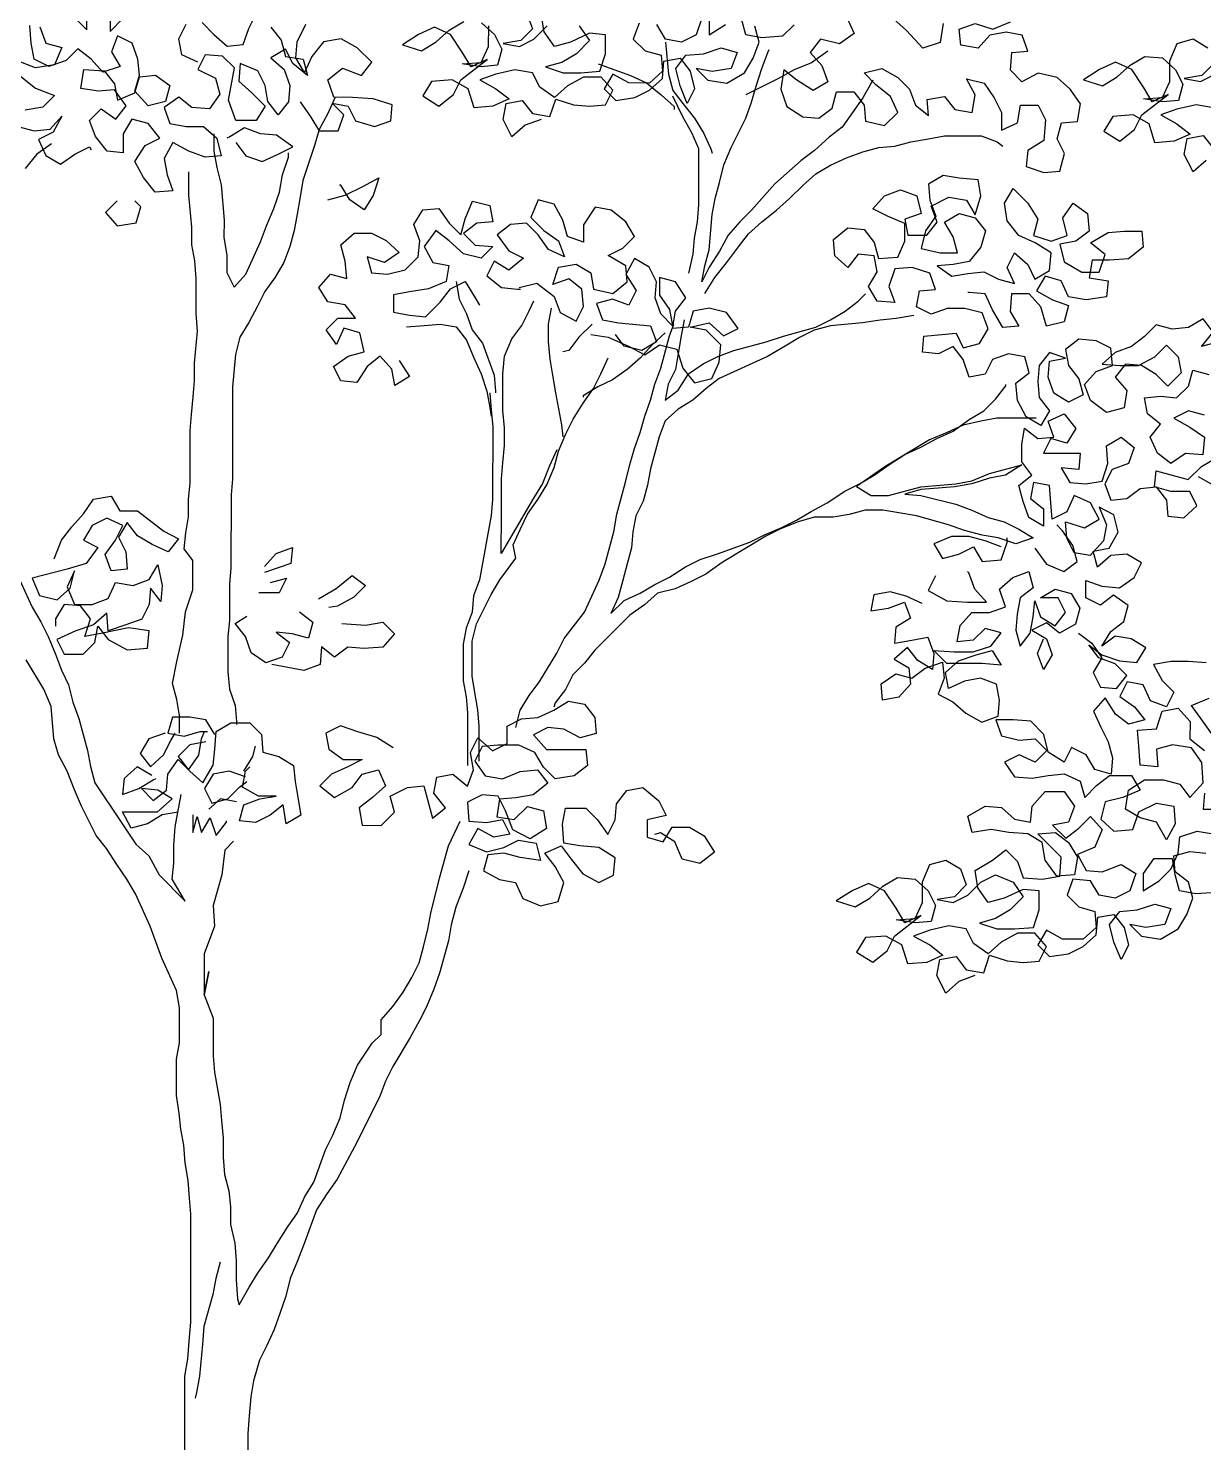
# Model space of a CAD drawing. Header units: millimetres. Extents: x 92.2 to 172.4, y 6.8 to 63.1.
# Drawn here: x 132.941 to 134.856, y 34.714 to 37.018 of the extents above; entities that cross this region are included whole.
import ezdxf

# ---------------------------------------------------------------- set-up
doc = ezdxf.new("R2010")
doc.units = ezdxf.units.MM
doc.layers.add('VEGETAÇÃO', color=64, linetype='Continuous')

# ---------------------------------------------------------------- blocks, each defined once
blk = doc.blocks.new('A$C6B776F95')
for points in [[(2533.4, 3862.9), (2510.7, 3854.7), (2492.2, 3838.2), (2479.8, 3863), (2484, 3885.6), (2506.6, 3889.7), (2521, 3871.2), (2545.7, 3867), (2554, 3891.7), (2578.7, 3883.5), (2601.3, 3881.4), (2624, 3883.4), (2634.3, 3904), (2617.9, 3922.5), (2593.1, 3922.6), (2570.5, 3910.2), (2551.9, 3893.8), (2531.4, 3908.2), (2521.1, 3928.8), (2496.4, 3933), (2469.6, 3926.8), (2446.9, 3918.6), (2469.6, 3906.2), (2488.1, 3891.8), (2465.4, 3881.5), (2438.7, 3879.5), (2430.4, 3906.2), (2407.8, 3918.6), (2379, 3916.6), (2366.6, 3896), (2389.2, 3881.6), (2409.8, 3898), (2420.2, 3918.6), (2457.2, 3947.4), (2434.6, 3937.1), (2422.2, 3957.7), (2405.8, 3982.5), (2383.2, 3992.8), (2360.5, 3982.5), (2337.8, 3968.1), (2364.6, 3959.8), (2385.2, 3972.2), (2403.7, 3988.6), (2424.3, 4001)], [(2449.1, 3998.9), (2467.6, 3982.4), (2477.9, 3961.8), (2471.7, 3939.2), (2449, 3937.1), (2422.2, 3941.3), (2449, 3943.3), (2459.3, 3965.9), (2459.4, 3994.8)], [(2512.9, 4013.3), (2521.1, 3990.6), (2504.6, 3974.1), (2479.9, 3970), (2502.6, 3965.9), (2523.2, 3976.2), (2541.7, 3994.7)], [(2587, 3994.7), (2601.4, 3974), (2582.9, 3955.5), (2562.3, 3943.2), (2539.6, 3937), (2564.3, 3928.8), (2589, 3928.8), (2615.8, 3930.8), (2624.1, 3955.5), (2624.1, 3982.3), (2601.4, 3984.3), (2574.7, 3972), (2552, 3965.9), (2537.6, 3986.5), (2533.5, 4011.2)], [(2760, 4006.9), (2751.8, 3982.1), (2731.2, 3971.9), (2708.5, 3976), (2696.2, 3996.6)], [(2671.5, 3998.7), (2663.2, 3976), (2679.7, 3959.6), (2702.3, 3953.4), (2704.4, 3930.7), (2685.8, 3914.2), (2657, 3914.3), (2634.3, 3926.7), (2622, 3906.1), (2638.4, 3889.6), (2665.2, 3893.7), (2685.8, 3904), (2704.3, 3920.4), (2706.4, 3945.1), (2729.1, 3949.2), (2743.5, 3930.7), (2749.6, 3906), (2739.3, 3885.4), (2729.1, 3910.1), (2722.9, 3934.8), (2737.3, 3953.3), (2762, 3955.4), (2786.8, 3963.6), (2809.4, 3957.4), (2801.2, 3934.7), (2774.4, 3930.6), (2751.7, 3934.8), (2768.2, 3918.3), (2795, 3914.1), (2819.7, 3928.5), (2832.1, 3949.1), (2840.3, 3971.8), (2834.2, 3994.4)], [(2889.8, 3996.4), (2873.3, 3980), (2844.4, 3977.9), (2821.8, 3982.1), (2815.6, 4004.7)], [(2770.3, 4006.8), (2770.3, 3982.1), (2793, 3996.5)], [(2963.9, 4006.7), (2974.2, 3984), (2953.6, 3969.6), (2926.8, 3975.8), (2912.4, 3957.3), (2928.8, 3938.7), (2937.1, 3916.1), (2916.4, 3903.7), (2893.8, 3918.2), (2875.3, 3932.6), (2871.1, 3905.8), (2879.4, 3881.1), (2902, 3866.7), (2924.6, 3864.6), (2943.2, 3879), (2949.4, 3901.7), (2974.1, 3901.6), (2988.5, 3883.1), (2990.5, 3860.4), (3017.3, 3854.2), (3035.9, 3872.7), (3025.6, 3895.4), (3005, 3911.9), (2988.5, 3928.4), (3013.3, 3934.5), (3035.9, 3922.2), (3052.4, 3905.7), (3060.6, 3883), (3079.1, 3868.6), (3077.1, 3891.2), (3101.8, 3895.3), (3116.2, 3876.8), (3140.9, 3872.6), (3145, 3897.4), (3132.7, 3920), (3157.4, 3913.8), (3171.8, 3893.2), (3182.1, 3872.6), (3182.1, 3847.9), (3204.7, 3858.2), (3208.9, 3882.9), (3233.6, 3882.9), (3243.8, 3862.3), (3241.8, 3833.4), (3219.1, 3819), (3217, 3796.4), (3241.7, 3788.1), (3264.4, 3790.2), (3270.6, 3814.9), (3260.3, 3835.5), (3266.5, 3858.1), (3289.2, 3860.2), (3293.3, 3884.9), (3278.9, 3905.5), (3260.4, 3922), (3233.6, 3928.2), (3210.9, 3915.8), (3194.5, 3932.3), (3196.6, 3957), (3219.2, 3959.1), (3211, 3981.7), (3188.4, 3985.9), (3165.7, 3981.8), (3149.2, 3963.2), (3124.5, 3967.4), (3122.5, 3990), (3145.1, 3998.3), (3169.8, 3990), (3194.5, 4000.3)], [(3099.8, 3998.3), (3095.7, 3971.5), (3071, 3963.3), (3048.3, 3988.1), (3029.8, 4004.5)], [(3470.4, 3805.3), (3451.9, 3788.9), (3439.5, 3813.6), (3443.7, 3836.2), (3466.3, 3840.3), (3480.7, 3821.8)], [(3480.8, 3879.4), (3456.1, 3883.6), (3429.3, 3877.4), (3406.6, 3869.2), (3429.3, 3856.8), (3447.8, 3842.4), (3425.1, 3832.1), (3398.3, 3830.1), (3390.1, 3856.9), (3367.5, 3869.3), (3338.7, 3867.2), (3326.3, 3846.6), (3348.9, 3832.2), (3369.5, 3848.7), (3379.8, 3869.2), (3416.9, 3898), (3394.3, 3887.8), (3381.9, 3908.4), (3365.5, 3933.1), (3342.8, 3943.4), (3320.2, 3933.1), (3297.5, 3918.7), (3324.3, 3910.5), (3344.9, 3922.8), (3363.4, 3939.3), (3384, 3951.6), (3408.8, 3949.5), (3427.3, 3933), (3437.6, 3912.4), (3431.4, 3889.8), (3408.7, 3887.7), (3381.9, 3891.9), (3408.7, 3893.9), (3419, 3916.6), (3419, 3945.4), (3429.4, 3970.1), (3452, 3976.3), (3472.6, 3963.9)], [(3480.8, 3941.2), (3464.3, 3924.8), (3439.6, 3920.7), (3462.3, 3916.5), (3482.9, 3926.8)], [(2049.5, 3943.7), (2026.8, 3954), (2022.8, 3976.6), (2033.1, 3997.2)], [(2055.7, 3999.3), (2072.2, 3982.8), (2090.7, 3966.3), (2113.4, 3968.3), (2121.6, 3991), (2131.9, 4011.5)], [(2152.5, 3993), (2166.9, 3974.4), (2173.1, 3951.8), (2197.8, 3947.6), (2203.9, 3925), (2183.3, 3941.5), (2173.1, 3962.1), (2152.5, 3949.7), (2171, 3933.3), (2179.2, 3910.6), (2177.1, 3887.9), (2162.7, 3869.4), (2148.3, 3888), (2144.2, 3910.6), (2133.9, 3931.2), (2109.2, 3941.5), (2107.1, 3916.8), (2125.6, 3900.3), (2144.2, 3881.8), (2131.8, 3861.2), (2103, 3861.2), (2092.7, 3890.1), (2101, 3935.4), (2084.5, 3951.9), (2059.8, 3953.9), (2049.5, 3933.4), (2074.2, 3921), (2080.3, 3898.3), (2065.9, 3877.7), (2041.2, 3879.8), (2022.7, 3894.3), (2002.1, 3879.9), (2010.3, 3857.2), (2032.9, 3853.1), (2057.6, 3853), (2076.2, 3836.6), (2082.3, 3811.8), (2059.7, 3809.8), (2037, 3818.1), (2014.4, 3830.4), (2002, 3807.8), (2006.1, 3785.1), (2014.3, 3762.5), (1989.6, 3760.4), (1973.1, 3781), (1960.8, 3803.7), (1975.2, 3826.3), (1995.9, 3836.6), (1979.4, 3857.2), (1956.7, 3863.4), (1944.4, 3842.8), (1944.3, 3816.1), (1921.7, 3818.2), (1905.2, 3838.8), (1897, 3861.4), (1913.5, 3877.9), (1934.1, 3863.5), (1948.5, 3882), (1932.1, 3904.6), (1909.4, 3902.6), (1884.7, 3906.7), (1888.9, 3933.5), (1917.7, 3931.4), (1932.1, 3912.9), (1936.2, 3890.2), (1960.9, 3900.5), (1967.1, 3923.1), (1989.8, 3925.2), (2010.3, 3910.7), (2004.1, 3888.1), (1979.4, 3881.9), (1960.9, 3902.6), (1967.1, 3925.2), (1965.1, 3947.9), (1956.8, 3970.5), (1936.3, 3980.8), (1928, 3958.2), (1940.3, 3937.6), (1915.6, 3929.4), (1899.2, 3947.9), (1880.6, 3962.4), (1864.2, 3945.9), (1839.4, 3937.7), (1818.8, 3948), (1814.8, 3970.6), (1812.7, 3995.4)], [(1876.6, 4005.6), (1893, 3989.1), (1893, 4015.9)], [(1926, 4011.7), (1926, 3987), (1944.5, 4005.5)], [(1827.1, 3993.3), (1835.3, 3970.6), (1858, 3964.4), (1847.7, 3939.7), (1820.9, 3935.6), (1794.1, 3946)], [(1800.3, 3923.3), (1820.9, 3906.8), (1847.6, 3896.5), (1831.1, 3880), (1806.4, 3875.9)], [(1794, 3853.3), (1818.8, 3847.1), (1841.4, 3849.1), (1857.9, 3867.6), (1845.5, 3845), (1824.9, 3834.7), (1835.2, 3812.1), (1855.8, 3799.7), (1876.4, 3814.1), (1897, 3824.4), (1899, 3820.2)], [(2193.6, 3887.9), (2208, 3867.3), (2220.3, 3846.7), (2247.1, 3846.7), (2255.4, 3869.3), (2238.9, 3885.8), (2261.5, 3881.7), (2271.8, 3861.1), (2298.6, 3852.8), (2321.3, 3861), (2323.3, 3883.7), (2296.6, 3892), (2267.7, 3894), (2241, 3894.1), (2232.8, 3918.8), (2253.4, 3935.2), (2280.1, 3924.9), (2294.6, 3943.4), (2274, 3964), (2251.3, 3976.4), (2226.6, 3972.3), (2210.1, 3951.8), (2199.8, 3929.1), (2187.5, 3949.7), (2189.6, 3972.4), (2201.9, 3997.1)], [(2708.5, 3971.9), (2712.6, 3926.6), (2718.7, 3903.9), (2733.1, 3885.4), (2749.6, 3864.8), (2761.9, 3844.2), (2772.2, 3821.5), (2774.3, 3815.3)], [(3000.9, 3918.1), (2986.5, 3893.4), (2957.6, 3852.2), (2939, 3837.8), (2918.4, 3819.3), (2899.9, 3804.9), (2862.8, 3772), (2829.8, 3735), (2813.3, 3718.5), (2796.8, 3700), (2784.4, 3677.3), (2770, 3654.7), (2759.7, 3634.1), (2763.8, 3656.8), (2770, 3679.4), (2774.2, 3728.8), (2778.3, 3751.5), (2784.5, 3774.1), (2790.7, 3798.8), (2801, 3823.5), (2821.7, 3864.7), (2829.9, 3887.3), (2836.1, 3910), (2844.4, 3934.7), (2852.7, 3957.3), (2854.7, 3961.5)], [(2937.1, 3959.3), (2914.4, 3942.9), (2889.7, 3932.6), (2867, 3920.3), (2821.7, 3897.6)], [(2613.8, 3941.1), (2659, 3924.6), (2681.7, 3914.3), (2702.3, 3897.8), (2720.8, 3881.3), (2720.8, 3877.1)], [(2243, 3894.1), (2232.7, 3871.4), (2220.3, 3848.8), (2214.1, 3826.1), (2197.6, 3776.7), (2193.5, 3754.1), (2189.3, 3729.4), (2185.2, 3706.7), (2179, 3684.1), (2170.7, 3661.4), (2158.4, 3640.8), (2143.9, 3620.3), (2133.6, 3599.7), (2121.2, 3577), (2108.9, 3556.4), (2102.7, 3531.7), (2098.5, 3486.4), (2098.4, 3356.7), (2096.3, 3334), (2096.2, 3231.1), (2094.1, 3208.4), (2094.1, 3156.9), (2092, 3134.3), (2092, 3084.9), (2094, 3060.2), (2102.2, 3037.5), (2104.2, 3014.8), (2104.2, 3010.7)], [(2741.2, 3646.5), (2747.4, 3673.2), (2749.4, 3695.9), (2753.6, 3718.5), (2755.7, 3743.3), (2755.7, 3821.5), (2745.5, 3844.2), (2733.1, 3866.8), (2718.7, 3895.7)], [(2102.9, 3830.3), (2117.3, 3811.8), (2140, 3803.5), (2162.6, 3813.8), (2183.2, 3824.1), (2160.6, 3840.6), (2138, 3842.7), (2115.3, 3850.9), (2094.7, 3838.6), (2090.6, 3836.5)], [(1843.5, 3828.5), (1822.8, 3814.1), (1806.4, 3793.6)], [(1795.5, 3221.1), (1816.1, 3175.7), (1828.4, 3155.1), (1838.7, 3134.5), (1849, 3109.8), (1857.2, 3087.1), (1867.5, 3066.5), (1873.6, 3041.8), (1881.8, 3019.2), (1894.2, 2973.8), (1898.3, 2951.2), (1904.4, 2928.5), (1941.4, 2872.9), (1941.4, 2872.9), (1962, 2842), (1980.5, 2825.5), (1994.9, 2798.7), (2031.9, 2761.6), (2013.4, 2792.5), (2015.5, 2815.2), (2015.5, 2839.9), (2017.6, 2866.6), (2025.9, 2911.9)], [(2072.1, 3842.7), (2072, 3818), (2076.1, 3795.4), (2082.3, 3770.6), (2086.4, 3721.2), (2086.3, 3696.5), (2090.4, 3671.8), (2090.4, 3647.1), (2100.7, 3626.5), (2117.2, 3645), (2137.8, 3690.3), (2146.1, 3712.9), (2156.4, 3737.6), (2164.6, 3760.3), (2168.8, 3785), (2177.1, 3809.7), (2177.1, 3815.9)], [(2763.8, 3617.6), (2778.2, 3640.3), (2794.7, 3660.8), (2811.2, 3683.5), (2825.7, 3702), (2844.2, 3718.5), (2864.8, 3734.9), (2883.4, 3751.4), (2901.9, 3769.9), (2920.5, 3786.4), (2941.1, 3798.7), (2963.7, 3809), (2986.4, 3817.2), (3009, 3823.3), (3031.7, 3825.4), (3054.4, 3831.5), (3079.1, 3835.6), (3101.7, 3839.7), (3153.2, 3839.7), (3175.9, 3831.4), (3184.1, 3825.2)], [(2023.9, 2998.4), (2023.9, 3023.2), (2019.8, 3045.8), (2013.7, 3068.5), (2019.9, 3099.4), (2028.2, 3136.4), (2032.3, 3169.4), (2042.6, 3200.2), (2042.7, 3241.4), (2030.3, 3257.9), (2032.4, 3280.6), (2036.6, 3303.2), (2036.6, 3327.9), (2038.7, 3350.6), (2038.7, 3424.7), (2040.8, 3447.4), (2042.9, 3472.1), (2045, 3494.7), (2045, 3519.4), (2049.1, 3564.7), (2047.1, 3589.5), (2047.2, 3638.9), (2045.1, 3663.6), (2041, 3686.2), (2041, 3711), (2037, 3756.3), (2037, 3789.2)], [(2232.6, 3749.9), (2257.3, 3756.1), (2282, 3768.4), (2304.7, 3780.7), (2296.4, 3756), (2284.1, 3735.5), (2263.5, 3749.9), (2251.2, 3770.5), (2249.1, 3770.5)], [(3467.9, 3446.1), (3445.3, 3452.3), (3424.7, 3442), (3447.3, 3429.6), (3467.9, 3415.2), (3465.8, 3390.5), (3441.1, 3392.5), (3420.5, 3378.1), (3402, 3392.6), (3391.7, 3415.2), (3406.1, 3433.8), (3387.6, 3448.2), (3383.5, 3470.8), (3406.2, 3472.9), (3428.8, 3470.8), (3445.3, 3487.3), (3451.5, 3509.9), (3474.2, 3503.7)], [(3486.6, 3549), (3463.9, 3542.9), (3480.4, 3563.4), (3466, 3582), (3445.4, 3569.6), (3422.7, 3567.6), (3400.1, 3573.8), (3383.6, 3557.3), (3365.1, 3542.9), (3342.4, 3534.7), (3323.8, 3518.3), (3348.6, 3516.2), (3375.3, 3516.2), (3398, 3528.5), (3414.5, 3545), (3430.9, 3528.5), (3435, 3505.8), (3416.5, 3487.3), (3400, 3503.8), (3379.4, 3516.2), (3356.8, 3518.2), (3342.4, 3499.7), (3358.8, 3481.2), (3354.7, 3456.5), (3330, 3450.3), (3307.3, 3466.8), (3299.1, 3489.5), (3315.6, 3508), (3338.3, 3516.2), (3336.2, 3540.9), (3315.6, 3551.2), (3290.9, 3553.3), (3272.4, 3538.9), (3276.5, 3516.3), (3290.9, 3497.7), (3297, 3475), (3276.4, 3464.8), (3255.9, 3477.1), (3247.6, 3499.8), (3249.7, 3522.5), (3272.4, 3526.6), (3249.7, 3534.8), (3235.3, 3516.3), (3233.2, 3493.6), (3235.3, 3471), (3249.6, 3452.4), (3237.3, 3431.9), (3216.7, 3444.2), (3204.4, 3466.9), (3202.3, 3491.6), (3220.9, 3506), (3214.7, 3528.7), (3192.1, 3532.8), (3169.4, 3524.6), (3159.1, 3504), (3136.4, 3499.9), (3128.2, 3524.6), (3113.8, 3543.2), (3093.2, 3532.9), (3070.6, 3535), (3072.6, 3557.6), (3118, 3561.7), (3128.2, 3541.1), (3150.9, 3547.3), (3163.3, 3567.8), (3155, 3590.5), (3130.3, 3596.7), (3105.6, 3596.7), (3083, 3588.5), (3062.4, 3598.8), (3066.5, 3621.5), (3089.2, 3623.5), (3081, 3646.2), (3056.3, 3654.4), (3031.5, 3652.4), (3023.3, 3627.7), (3031.5, 3605), (3006.8, 3607.1), (2994.4, 3627.7), (3006.8, 3648.3), (3002.7, 3671), (2980.1, 3673), (2965.6, 3654.5), (2947.1, 3671), (2945.1, 3693.7), (2965.7, 3710.1), (2988.3, 3708), (3002.7, 3689.5), (3008.9, 3666.8), (3035.7, 3668.9), (3046, 3691.5), (3046, 3716.2), (3021.3, 3726.5), (3000.7, 3736.9), (3017.2, 3755.4), (3039.9, 3763.6), (3062.5, 3755.3), (3068.7, 3730.6), (3046, 3722.4), (3050.1, 3699.7), (3076.9, 3699.7), (3091.3, 3718.2), (3083.1, 3740.9), (3107.8, 3753.2), (3132.5, 3749.1), (3144.9, 3728.5), (3153.1, 3755.2), (3149, 3777.9), (3122.3, 3780), (3099.6, 3784.1), (3079, 3771.8), (3081.1, 3749.1), (3089.3, 3726.5), (3074.8, 3705.9), (3068.6, 3681.2), (3095.4, 3675), (3120.1, 3675), (3114, 3697.6), (3101.6, 3718.2), (3122.2, 3730.6), (3144.9, 3724.4), (3159.3, 3705.8), (3153.1, 3683.2), (3136.6, 3662.6), (3113.9, 3658.5), (3091.3, 3656.5), (3111.8, 3642), (3134.5, 3646.1), (3157.2, 3648.2), (3177.7, 3637.8), (3200.4, 3631.6), (3190.1, 3654.3), (3200.4, 3674.9), (3218.9, 3658.4), (3229.2, 3637.8), (3249.8, 3650.1), (3251.9, 3674.8), (3229.3, 3689.3), (3206.6, 3699.6), (3190.2, 3720.2), (3186.1, 3744.9), (3198.5, 3765.5), (3219, 3744.9), (3233.4, 3722.2), (3227.2, 3699.6), (3251.9, 3691.3), (3274.6, 3699.5), (3268.4, 3724.3), (3282.9, 3744.8), (3303.4, 3730.4), (3305.5, 3705.7), (3286.9, 3691.3), (3264.3, 3687.2), (3270.4, 3662.5), (3295.1, 3648), (3319.8, 3648), (3328.1, 3672.7), (3307.5, 3689.2), (3332.3, 3703.6), (3354.9, 3705.6), (3379.6, 3705.6), (3381.7, 3683), (3361.1, 3666.5), (3334.3, 3664.5), (3309.6, 3664.5), (3305.4, 3639.8), (3332.2, 3635.6), (3330.1, 3613), (3301.3, 3608.9), (3276.6, 3613), (3266.3, 3635.7), (3243.6, 3641.9), (3231.3, 3621.3), (3253.9, 3608.9), (3276.6, 3600.7), (3270.4, 3578), (3245.6, 3571.9), (3237.4, 3598.7), (3221, 3617.2), (3196.3, 3617.2), (3194.2, 3592.5), (3206.5, 3571.9), (3183.9, 3569.9), (3169.5, 3594.6), (3159.2, 3617.3), (3136.5, 3619.3), (3134.5, 3619.3)], [(1936, 3748.1), (1919.6, 3731.7), (1936, 3713.1), (1962.8, 3717.2), (1969, 3739.9), (1960.8, 3748.1)], [(2333.3, 3523.3), (2347.7, 3500.6), (2327.1, 3488.3), (2323, 3510.9), (2306.5, 3529.5), (2288, 3515.1), (2273.5, 3492.5), (2250.9, 3494.5), (2240.6, 3515.1), (2261.2, 3529.5), (2283.9, 3535.7), (2277.7, 3562.5), (2255.1, 3568.7), (2244.8, 3546), (2230.4, 3566.6), (2246.9, 3583.1), (2271.6, 3583.1), (2257.2, 3601.6), (2232.5, 3605.8), (2220.1, 3626.4), (2236.6, 3644.9), (2259.3, 3638.7), (2257.2, 3663.4), (2251.1, 3686.1), (2269.6, 3702.5), (2294.3, 3702.5), (2314.9, 3692.2), (2333.4, 3675.7), (2312.8, 3661.3), (2288.1, 3669.5), (2294.3, 3646.9), (2316.9, 3644.8), (2341.7, 3651), (2360.2, 3669.5), (2362.3, 3692.1), (2354.1, 3714.8), (2366.4, 3735.4), (2389.1, 3737.4), (2403.5, 3716.8), (2420, 3700.3), (2426.2, 3723), (2436.5, 3747.7), (2461.2, 3741.5), (2465.3, 3718.8), (2442.6, 3716.8), (2424.1, 3702.4), (2440.5, 3685.9), (2465.2, 3683.8), (2448.8, 3667.3), (2424, 3673.5), (2403.5, 3692.1), (2385, 3706.5), (2368.5, 3683.9), (2380.8, 3661.2), (2403.4, 3657.1), (2399.3, 3634.4), (2374.6, 3624.2), (2347.8, 3620.1), (2325.1, 3616), (2325.1, 3591.3), (2347.8, 3587.1), (2370.4, 3585), (2391, 3605.6), (2405.5, 3624.1), (2426.1, 3634.4), (2440.5, 3611.7), (2446.6, 3601.4)], [(2502.3, 3626.1), (2527, 3632.3), (2551.7, 3613.7), (2559.9, 3591), (2582.5, 3578.7), (2592.8, 3599.3), (2590.8, 3624), (2572.3, 3638.4), (2549.6, 3630.2), (2557.9, 3654.9), (2582.6, 3659), (2603.2, 3646.6), (2607.3, 3624), (2634.1, 3617.7), (2654.7, 3634.2), (2652.6, 3656.9), (2627.9, 3671.3), (2648.5, 3681.6), (2665, 3698), (2652.7, 3718.6), (2632.1, 3735.1), (2609.5, 3739.3), (2593, 3714.6), (2592.9, 3689.9), (2570.3, 3698.1), (2564.1, 3720.8), (2551.8, 3743.4), (2529.1, 3749.6), (2518.8, 3724.9), (2537.3, 3706.4), (2557.9, 3692), (2566.1, 3669.3), (2543.5, 3679.6), (2529.1, 3700.2), (2512.6, 3716.7), (2490, 3714.7), (2471.4, 3700.3), (2487.9, 3677.6), (2508.5, 3667.3), (2487.9, 3650.8), (2467.3, 3663.2), (2457, 3642.6), (2477.5, 3626.1), (2500.2, 3624), (2504.3, 3624)], [(2603.1, 3560.1), (2627.8, 3556), (2656.6, 3543.6), (2679.3, 3531.2), (2699.9, 3545.6), (2724.6, 3539.4), (2732.8, 3512.6), (2749.3, 3492), (2774, 3498.2), (2784.3, 3520.8), (2786.4, 3545.5), (2765.8, 3566.1), (2743.2, 3570.3), (2769.9, 3576.4), (2790.5, 3557.9), (2811.1, 3568.2), (2794.7, 3590.8), (2770, 3597), (2747.3, 3592.9), (2741.1, 3570.3), (2718.4, 3568.2), (2722.6, 3593), (2737, 3611.5), (2722.6, 3634.1), (2700, 3640.3), (2700, 3615.6), (2714.3, 3595), (2718.4, 3572.4), (2702, 3588.9), (2693.8, 3611.5), (2695.8, 3634.2), (2685.6, 3654.8), (2665, 3667.1), (2652.6, 3644.5), (2667, 3621.8), (2656.7, 3601.3), (2634, 3609.5), (2611.4, 3603.4), (2619.6, 3580.7), (2642.3, 3576.6), (2687.6, 3572.4), (2695.8, 3549.7), (2675.2, 3537.4), (2650.5, 3543.6), (2638.1, 3560.1)], [(2413.7, 3634.4), (2417.8, 3609.7), (2428.1, 3589.1), (2436.3, 3566.4), (2450.7, 3547.9), (2467.1, 3502.6), (2469.2, 3479.9), (2469.2, 3477.9)], [(2555.6, 3397.5), (2545.3, 3374.8), (2535, 3350.1), (2522.6, 3329.5), (2477.2, 3251.3), (2477.3, 3306.9), (2477.3, 3356.4), (2479.4, 3379), (2481.5, 3403.7), (2481.5, 3428.4), (2479.4, 3453.1), (2479.5, 3504.6), (2481.6, 3529.3), (2491.9, 3554), (2506.3, 3572.6), (2516.6, 3593.1), (2522.8, 3607.6)], [(2734.9, 3580.6), (2730.8, 3557.9), (2726.6, 3533.2), (2722.5, 3510.6), (2712.2, 3490), (2708.1, 3467.3), (2726.6, 3481.7), (2741, 3504.4), (2761.6, 3518.8), (2782.2, 3529.1), (2804.9, 3537.3), (2850.2, 3549.6), (2874.9, 3557.8), (2920.3, 3570.1), (2940.9, 3580.4), (2961.5, 3592.7), (2980, 3607.1), (2990.3, 3617.4)], [(2547.5, 3597.2), (2543.4, 3574.6), (2543.4, 3549.9), (2545.4, 3525.2), (2549.5, 3502.5), (2553.6, 3477.8), (2561.8, 3432.5), (2563.8, 3416)], [(2343.6, 3570.6), (2368.4, 3572.7), (2391, 3574.7), (2413.7, 3570.6), (2428.1, 3552), (2438.3, 3527.3), (2448.6, 3504.7), (2456.8, 3479.9), (2460.9, 3457.3), (2463, 3444.9)], [(2497.6, 3006.2), (2503.8, 3030.9), (2516.2, 3051.5), (2530.6, 3070.1), (2555.3, 3111.2), (2565.6, 3131.8), (2594.5, 3168.8), (2615.1, 3214.1), (2623.4, 3236.8), (2635.8, 3282.1), (2639.9, 3306.8), (2652.3, 3352.1), (2658.5, 3376.8), (2664.7, 3399.4), (2673, 3422.1), (2679.2, 3444.7), (2687.5, 3467.4), (2693.7, 3490), (2701.9, 3512.7), (2714.3, 3558), (2720.5, 3574.4)], [(2605.2, 3574.5), (2586.6, 3556), (2572.2, 3537.5), (2564, 3535.4)], [(3058.3, 3586.5), (3033.5, 3582.4), (3010.9, 3580.3), (2986.2, 3576.2), (2940.9, 3572.2), (2918.2, 3566), (2897.6, 3555.7), (2877, 3543.4), (2852.3, 3529), (2784.3, 3498.2), (2765.7, 3483.8), (2747.2, 3467.3), (2726.6, 3455), (2708, 3438.5), (2699.8, 3415.9), (2687.4, 3370.6), (2683.2, 3347.9), (2677, 3325.3), (2666.7, 3304.7), (2662.6, 3282), (2660.5, 3259.4), (2654.3, 3236.7), (2648.1, 3212), (2641.9, 3189.4), (2631.6, 3166.8), (2650.1, 3185.3), (2672.8, 3195.5), (2693.4, 3207.9), (2714, 3218.2), (2736.7, 3232.6), (2757.3, 3242.8), (2782, 3251), (2827.3, 3267.5), (2847.9, 3277.8), (2872.6, 3288), (2893.2, 3298.3), (2913.8, 3310.6), (2936.5, 3323), (2961.2, 3339.4), (2981.8, 3349.7), (3002.4, 3362), (3023.1, 3376.4), (3045.7, 3390.8), (3068.4, 3401.1), (3091, 3413.5), (3113.7, 3423.7), (3136.4, 3440.2), (3157, 3452.5), (3173.5, 3469), (3187.9, 3487.5), (3187.9, 3489.6)], [(2708.1, 3562.1), (2689.6, 3545.6), (2673.1, 3527.1), (2654.5, 3510.6), (2633.9, 3496.2), (2613.3, 3486), (2592.7, 3473.6), (2592.7, 3471.6)], [(2446, 2958.9), (2446.1, 3008.3), (2444.1, 3031), (2440, 3055.7), (2435.9, 3078.4), (2435.9, 3127.8), (2442.1, 3152.5), (2462.7, 3193.7), (2475.1, 3214.3), (2497.8, 3245.1), (2493.7, 3263.7), (2504, 3286.3), (2514.3, 3306.9), (2528.8, 3327.5), (2541.1, 3348.1), (2551.5, 3372.8), (2557.7, 3395.4), (2568, 3420.1), (2578.3, 3440.7), (2592.7, 3463.3), (2607.2, 3483.9), (2617.5, 3504.5), (2627.8, 3527.1)], [(2031.2, 1911.1), (2031.3, 2092.3), (2035.5, 2117), (2037.5, 2141.7), (2039.6, 2168.5), (2039.8, 2320.9), (2037.7, 2343.5), (2035.7, 2368.3), (2031.6, 2393), (2029.6, 2417.7), (2025.5, 2440.4), (2023.4, 2463), (2019.3, 2487.7), (2019.4, 2539.2), (2023.5, 2561.9), (2023.6, 2611.3), (2019.5, 2636), (1998.9, 2681.3), (1982.5, 2726.6), (1961.9, 2772), (1949.6, 2792.6), (1935.2, 2813.2), (1920.8, 2835.8), (1906.4, 2854.4), (1885.8, 2895.6), (1875.6, 2918.3), (1865.3, 2945), (1853, 2967.7), (1846.8, 2990.4), (1842.7, 3035.7), (1832.5, 3060.4), (1807.8, 3101.6)], [(2460.9, 3477.9), (2463, 3453.2), (2465, 3430.5), (2464.9, 3327.5), (2462.8, 3304.9), (2446.3, 3214.3), (2438, 3191.6), (2435.9, 3169), (2427.7, 3146.3), (2423.5, 3123.7), (2423.5, 3072.2), (2427.6, 3049.6), (2429.6, 3026.9), (2429.6, 2952.8)], [(3290.6, 3139.4), (3309.1, 3124.9), (3323.5, 3104.3), (3311.1, 3083.8), (3321.4, 3063.2), (3344, 3061.1), (3358.5, 3079.6), (3342, 3096.1), (3319.3, 3104.3), (3305, 3122.9), (3323.5, 3108.5), (3348.2, 3100.2), (3372.9, 3098.1), (3385.3, 3118.7), (3364.7, 3131.1), (3342, 3135.2), (3323.5, 3120.8), (3335.9, 3141.4), (3354.4, 3155.8), (3360.6, 3178.4), (3340, 3192.9), (3321.5, 3178.5), (3300.9, 3188.8), (3300.9, 3213.5), (3323.6, 3205.2), (3348.3, 3203.2), (3368.9, 3217.6), (3379.2, 3238.1), (3358.6, 3250.5), (3336, 3248.5), (3317.4, 3232), (3311.2, 3254.7), (3333.9, 3258.8), (3346.3, 3281.4), (3340.1, 3306.1), (3319.5, 3316.5), (3329.8, 3291.7), (3325.7, 3269.1), (3307.1, 3248.5), (3284.5, 3252.6), (3274.2, 3273.2), (3272.2, 3295.9), (3298.9, 3287.6), (3319.5, 3300), (3307.2, 3322.6), (3284.5, 3333), (3274.2, 3310.3), (3253.6, 3300), (3251.6, 3322.7), (3249.6, 3347.4), (3226.9, 3351.5), (3222.8, 3328.9), (3241.3, 3314.5), (3241.3, 3289.8), (3220.7, 3302.1), (3212.5, 3324.8), (3206.3, 3347.4), (3224.9, 3361.8), (3210.5, 3380.4), (3210.5, 3405.1), (3214.6, 3427.8), (3233.1, 3413.3), (3255.8, 3415.4), (3247.6, 3438), (3270.2, 3448.3), (3286.7, 3427.7), (3274.3, 3407.1), (3251.7, 3413.3), (3241.4, 3392.7), (3292.8, 3392.7), (3290.8, 3370), (3266.1, 3372.1), (3278.4, 3351.5), (3301, 3349.4), (3323.7, 3353.5), (3332, 3378.2), (3329.9, 3402.9), (3350.5, 3415.3), (3369, 3400.8), (3360.8, 3378.2), (3338.1, 3370), (3327.8, 3349.4), (3336, 3326.7), (3358.7, 3328.8), (3377.2, 3343.2), (3399.9, 3345.2), (3414.3, 3326.7), (3416.3, 3304), (3439, 3301.9), (3457.5, 3318.4), (3447.2, 3339), (3420.5, 3339), (3397.8, 3345.2), (3399.9, 3367.9), (3445.2, 3355.5), (3463.8, 3374), (3484.4, 3386.3)], [(3478.1, 3349.3), (3459.6, 3359.6)], [(3231.1, 3442.2), (3175.5, 3442.2), (3152.8, 3438.1), (3128.1, 3432), (3105.5, 3421.7), (3080.7, 3411.4), (3018.9, 3374.4), (2977.7, 3345.6), (2998.3, 3333.2), (3023, 3333.2), (3068.3, 3345.5), (3117.8, 3349.6), (3140.4, 3353.7), (3165.1, 3364), (3210.5, 3376.3), (3187.8, 3361.9), (3165.1, 3357.8), (3140.4, 3349.6), (3115.7, 3345.5), (3093, 3343.4), (3068.3, 3341.4), (3045.7, 3335.2), (3068.3, 3333.2), (3117.7, 3320.8), (3140.4, 3312.5), (3163, 3302.2), (3185.7, 3296), (3206.3, 3285.7), (3226.8, 3273.3), (3202.1, 3265.1), (3177.4, 3273.3), (3154.8, 3277.5), (3130.1, 3283.7), (3107.4, 3291.9), (3062.1, 3304.3), (3037.4, 3308.5), (3014.8, 3312.6), (2990, 3312.6), (2967.4, 3306.5), (2944.7, 3302.4), (2918, 3302.4), (2895.3, 3296.2), (2870.6, 3286), (2850, 3275.7), (2788.2, 3238.7), (2765.5, 3222.2), (2744.9, 3212), (2722.2, 3201.7), (2697.5, 3195.5), (2679, 3179.1), (2658.4, 3164.7), (2608.9, 3115.3), (2594.4, 3096.8), (2578, 3080.3), (2567.6, 3059.7), (2553.2, 3041.2), (2551.1, 3035)], [(1847, 3243.7), (1857.4, 3270.4), (1871.8, 3288.9), (1888.3, 3307.5), (1902.7, 3328), (1927.4, 3332.1), (1939.8, 3311.5), (1964.5, 3311.5), (2001.5, 3282.7), (2022.1, 3272.3), (2007.7, 3253.8), (1985, 3264.1), (1964.4, 3276.5), (1950, 3295.1), (1937.7, 3274.5), (1948, 3253.9), (1950, 3229.2), (1927.3, 3227.1), (1919.1, 3249.8), (1933.6, 3270.4), (1943.9, 3290.9), (1921.2, 3301.3), (1900.6, 3291), (1888.2, 3270.4), (1908.8, 3260.1), (1892.3, 3237.4), (1865.6, 3229.2), (1816.1, 3216.9), (1826.4, 3192.2), (1851.1, 3186), (1869.6, 3202.5), (1875.9, 3227.2), (1865.5, 3204.5), (1875.8, 3179.8), (1900.5, 3179.8), (1923.2, 3188), (1933.5, 3210.6), (1958.2, 3206.5), (1980.9, 3214.7), (1993.2, 3235.3), (1999.4, 3206.5), (1997.3, 3183.8), (1982.9, 3202.4), (1980.8, 3179.7), (1970.5, 3159.1), (1947.9, 3150.9), (1923.1, 3142.7), (1921.1, 3167.4), (1902.6, 3150.9), (1877.8, 3142.7), (1851, 3130.4), (1861.3, 3109.8), (1888.1, 3109.8), (1904.6, 3126.2), (1908.7, 3148.9), (1923.1, 3130.3), (1949.9, 3115.9), (1978.7, 3117.9), (1980.8, 3142.6), (1952, 3146.8), (1912.8, 3138.6), (1890.2, 3134.5), (1898.4, 3159.2), (1884, 3177.7), (1861.4, 3179.8), (1849, 3159.2), (1849, 3148.9)], [(3228.9, 3258.9), (3245.3, 3236.2), (3270, 3225.9), (3288.6, 3240.3), (3282.4, 3262.9), (3268, 3283.6), (3259.8, 3291.8)], [(3181.5, 3261), (3158.9, 3269.2), (3136.2, 3275.4), (3111.5, 3275.5), (3086.8, 3265.2), (3099.1, 3244.6), (3121.8, 3250.7), (3142.4, 3261), (3154.7, 3240.4), (3181.5, 3242.4), (3189.8, 3267.1), (3189.8, 3273.3)], [(2143.6, 3233.1), (2160.1, 3251.6), (2182.7, 3259.8), (2180.6, 3237.2), (2143.6, 3224.9)], [(2151.8, 3210.4), (2174.4, 3216.6), (2164.1, 3196), (2135.3, 3196)], [(2219.7, 3187.7), (2244.5, 3202.1), (2267.1, 3220.6), (2285.6, 3206.2), (2269.2, 3189.7), (2246.5, 3177.4), (2234.1, 3175.4)], [(3070.2, 3180.8), (3047.6, 3191.1), (3024.9, 3197.3), (3002.3, 3193.2), (2998.1, 3170.5), (3022.9, 3174.6), (3045.5, 3182.8), (3053.7, 3160.2), (3033.1, 3147.8), (3031.1, 3125.2), (3055.8, 3129.3), (3078.4, 3133.4), (3086.6, 3110.7), (3084.6, 3088.1), (3064, 3100.5), (3049.6, 3119), (3031, 3102.5), (3051.6, 3090.2), (3053.7, 3067.5), (3037.2, 3049), (3014.5, 3044.9), (3012.5, 3067.6), (3033.1, 3081.9), (3055.7, 3075.7), (3074.3, 3090.1), (3099, 3098.4), (3101, 3075.7), (3092.8, 3053.1), (3113.4, 3042.7), (3131.9, 3026.3), (3154.5, 3013.9), (3177.2, 3022.1), (3179.3, 3044.7), (3175.2, 3067.4), (3152.5, 3075.7), (3129.9, 3071.6), (3107.2, 3061.3), (3103.1, 3083.9), (3121.6, 3100.4), (3146.4, 3108.6), (3169, 3114.8), (3181.4, 3094.2), (3154.6, 3096.3), (3105.2, 3096.3), (3086.7, 3114.8), (3115.5, 3112.8), (3142.3, 3112.7), (3167, 3121), (3181.4, 3139.5), (3158.8, 3145.7), (3142.3, 3129.2), (3119.6, 3127.2), (3123.8, 3149.8), (3140.2, 3168.3), (3165, 3168.3), (3187.6, 3176.5), (3179.4, 3201.3), (3198, 3217.7), (3220.6, 3225.9), (3226.8, 3203.3), (3208.2, 3188.9), (3204.1, 3166.2), (3202, 3143.6), (3208.2, 3120.9), (3222.6, 3139.4), (3226.7, 3162.1), (3228.8, 3184.7), (3237, 3162.1), (3257.6, 3149.7), (3272, 3168.2), (3261.8, 3188.8), (3237.1, 3188.8), (3257.7, 3201.2), (3280.3, 3195), (3292.6, 3174.4), (3286.4, 3151.7), (3263.8, 3139.4), (3245.3, 3153.8), (3224.7, 3143.6), (3245.2, 3131.2), (3253.5, 3108.5), (3241.1, 3087.9), (3232.9, 3110.6), (3241.1, 3131.2)], [(3088.8, 3219.9), (3078.5, 3199.3), (3105.2, 3184.9), (3134.1, 3182.8), (3160.9, 3182.7), (3144.4, 3201.3), (3136.2, 3224), (3134.1, 3226)], [(2192.9, 3169.2), (2211.5, 3154.8), (2205.3, 3132.1), (2182.6, 3138.3), (2160, 3140.4), (2178.5, 3126), (2168.2, 3105.4), (2145.5, 3097.2), (2124.9, 3111.6), (2116.7, 3134.3), (2102.3, 3152.8), (2118.8, 3163.1)], [(2252.6, 3152.7), (2285.6, 3150.6), (2310.3, 3154.7), (2326.8, 3138.2), (2310.3, 3119.7), (2283.5, 3117.6), (2260.9, 3119.7), (2242.3, 3105.3), (2223.8, 3119.8), (2221.7, 3095), (2199, 3086.8), (2153.7, 3095.1)], [(3144.6, 2656.8), (3121.9, 2648.6), (3103.4, 2632.1), (3091.1, 2656.9), (3095.2, 2679.5), (3117.9, 2683.6), (3132.3, 2665.1), (3157, 2660.9), (3165.2, 2685.6), (3189.9, 2677.4), (3212.6, 2675.3), (3235.2, 2677.3), (3245.6, 2697.9), (3229.1, 2716.5), (3204.4, 2716.5), (3181.7, 2704.1), (3163.2, 2687.7), (3142.6, 2702.1), (3132.3, 2722.7), (3107.6, 2726.9), (3080.8, 2720.7), (3058.2, 2712.5), (3080.8, 2700.1), (3099.3, 2685.7), (3076.7, 2675.4), (3049.9, 2673.4), (3041.7, 2700.2), (3019, 2712.5), (2990.2, 2710.5), (2977.8, 2689.9), (3000.5, 2675.5), (3021.1, 2691.9), (3031.4, 2712.5), (3068.5, 2741.3), (3045.8, 2731), (3033.5, 2751.6), (3017, 2776.4), (2994.4, 2786.7), (2971.7, 2776.4), (2949.1, 2762), (2975.8, 2753.8), (2996.4, 2766.1), (3015, 2782.6), (3035.6, 2794.9), (3060.3, 2792.8), (3078.8, 2776.3), (3089.1, 2755.7), (3082.9, 2733.1), (3060.2, 2731), (3033.5, 2735.2), (3060.2, 2737.2), (3070.6, 2759.9), (3070.6, 2788.7), (3080.9, 2813.4), (3103.6, 2819.5), (3124.2, 2807.2), (3132.4, 2784.5), (3115.9, 2768), (3091.2, 2764), (3113.8, 2759.8), (3134.4, 2770.1), (3153, 2788.6), (3173.6, 2798.9), (3198.3, 2788.6), (3212.7, 2768), (3194.1, 2749.4), (3173.5, 2737.1), (3150.9, 2730.9), (3175.6, 2722.7), (3200.3, 2722.7), (3227, 2724.7), (3235.3, 2749.4), (3235.3, 2776.2), (3212.7, 2778.3), (3185.9, 2765.9), (3163.2, 2759.8), (3148.8, 2780.4), (3144.7, 2805.1), (3169.5, 2819.5), (3188, 2833.9), (3204.5, 2817.4), (3212.7, 2794.7), (3239.5, 2792.6), (3264.2, 2796.7), (3266.3, 2823.5), (3233.3, 2856.5), (3258.1, 2858.5), (3276.6, 2844.1), (3288.9, 2823.5), (3284.8, 2798.8), (3260.1, 2796.7), (3243.6, 2819.4), (3239.5, 2844.1), (3218.9, 2856.5), (3192.2, 2858.6), (3167.4, 2862.7), (3140.7, 2858.6), (3134.5, 2881.3), (3159.2, 2895.7), (3181.9, 2893.6), (3200.4, 2877.1), (3223.1, 2873), (3225.1, 2895.6), (3243.7, 2916.2), (3270.5, 2916.2), (3284.9, 2895.6), (3276.6, 2872.9), (3253.9, 2868.8), (3272.5, 2850.3), (3291, 2864.7), (3307.5, 2881.1), (3324, 2862.6), (3313.6, 2837.9), (3288.9, 2827.6), (3301.3, 2804.9), (3323.9, 2802.9), (3350.7, 2813.1), (3371.3, 2800.8), (3363, 2776.1), (3342.4, 2765.8), (3319.8, 2769.9), (3307.4, 2790.5), (3282.7, 2792.6), (3274.5, 2770), (3290.9, 2753.5), (3313.6, 2747.3), (3315.6, 2724.6), (3297, 2708.2), (3268.2, 2708.2), (3245.6, 2720.6), (3233.2, 2700), (3249.7, 2683.5), (3276.4, 2687.6), (3297, 2697.9), (3315.6, 2714.3), (3317.7, 2739), (3340.3, 2743.1), (3354.7, 2724.6), (3360.9, 2699.9), (3350.6, 2679.3), (3340.3, 2704), (3334.1, 2728.7), (3348.6, 2747.2), (3373.3, 2749.3), (3398, 2757.5), (3420.6, 2751.3), (3412.4, 2728.6), (3385.6, 2724.6), (3363, 2728.7), (3379.4, 2712.2), (3406.2, 2708.1), (3430.9, 2722.5), (3443.3, 2743), (3451.6, 2765.7), (3445.4, 2788.3), (3426.9, 2802.8), (3424.8, 2825.4), (3447.5, 2831.6), (3470.1, 2829.5)], [(3484.5, 2773.9), (3455.7, 2771.9), (3433, 2776), (3426.9, 2798.7), (3422.8, 2821.3), (3396, 2821.3), (3381.6, 2800.8), (3381.5, 2776), (3404.2, 2790.4), (3420.7, 2806.9), (3431, 2829.5), (3433.1, 2852.2), (3457.8, 2860.4), (3480.5, 2856.3)], [(3470.4, 3097.2), (3445.7, 3099.3), (3421, 3099.3), (3396.3, 3095.2), (3408.6, 3072.6), (3425, 3056.1), (3414.7, 3035.5), (3392.1, 3043.8), (3381.8, 3066.4), (3359.2, 3070.6), (3348.8, 3050), (3369.4, 3035.5), (3383.8, 3017), (3361.2, 3010.8), (3342.6, 3025.3), (3328.2, 3047.9), (3311.8, 3029.4), (3322, 3006.7), (3332.3, 2986.1), (3338.5, 2963.5), (3336.4, 2940.8), (3313.7, 2947), (3301.4, 2967.6), (3280.8, 2978), (3270.5, 2957.4), (3247.9, 2971.8), (3241.7, 2996.5), (3223.2, 3015.1), (3198.5, 3017.2), (3173.8, 3017.2), (3182, 2994.5), (3206.7, 2988.3), (3229.3, 2990.4), (3245.8, 2973.9), (3229.3, 2957.4), (3206.7, 2967.7), (3186.1, 2957.4), (3200.5, 2936.8), (3225.2, 2934.8), (3247.8, 2938.9), (3270.5, 2940.9), (3293.1, 2930.6), (3299.3, 2907.9), (3315.8, 2924.4), (3334.3, 2938.8), (3365.2, 2938.7), (3377.6, 2918.1), (3352.8, 2907.9), (3328.1, 2901.7), (3321.9, 2877), (3340.4, 2860.5), (3367.2, 2862.5), (3375.5, 2887.3), (3400.2, 2899.6), (3424.9, 2895.4), (3426.9, 2870.7), (3414.6, 2848.1), (3400.2, 2872.8), (3377.5, 2879), (3356.9, 2891.4), (3361.1, 2918.2), (3383.7, 2932.6), (3410.5, 2932.5), (3433.2, 2926.3), (3447.6, 2907.8), (3466.1, 2928.4), (3464.1, 2957.2), (3449.7, 2977.8), (3422.9, 2981.9), (3400.3, 2975.8), (3402.3, 2951.1), (3377.6, 2953.2), (3375.6, 2979.9), (3373.5, 3002.6), (3400.3, 3004.6), (3408.5, 3029.3), (3431.2, 3033.4), (3447.7, 3014.9), (3447.6, 2990.2), (3468.2, 2973.7)], [(3480.6, 2994.2), (3464.1, 3016.9), (3449.7, 3037.5), (3474.5, 3047.8)], [(3468.2, 2913.9), (3466.1, 2891.3), (3497, 2891.3)], [(2324.6, 2977.6), (2301.9, 2992), (2275.2, 3000.3), (2250.5, 3008.5), (2229.9, 2998.3), (2233.9, 2975.6), (2254.5, 2961.2), (2281.3, 2961.1), (2260.7, 2950.9), (2238, 2940.6), (2221.5, 2924.1), (2242.1, 2907.6), (2266.8, 2922), (2281.3, 2940.5), (2303.9, 2946.7), (2314.2, 2924), (2295.7, 2907.6), (2277.1, 2893.2), (2281.2, 2868.5), (2308, 2868.4), (2326.5, 2887), (2320.4, 2909.6), (2345.1, 2921.9), (2367.8, 2924), (2380.1, 2878.7), (2398.6, 2893.1), (2382.2, 2913.7), (2386.3, 2936.3), (2409, 2940.4), (2429.5, 2923.9), (2437.8, 2946.6), (2433.7, 2971.3), (2444, 2991.9), (2464.6, 2973.3), (2485.2, 2983.6), (2485.2, 3008.3), (2505.8, 3018.6), (2528.5, 3020.6), (2551.1, 3030.9), (2571.7, 3043.2), (2594.4, 3039.1), (2608.8, 3020.6), (2610.8, 2997.9), (2588.2, 2991.7), (2565.5, 3004.1), (2542.9, 3006.2), (2522.3, 2995.9), (2540.8, 2975.3), (2596.4, 2975.3), (2598.4, 2952.6), (2579.9, 2938.2), (2553.1, 2934.1), (2536.7, 2950.6), (2524.3, 2971.2), (2501.7, 2981.5), (2472.8, 2981.6), (2450.2, 2979.5), (2439.9, 2958.9), (2454.3, 2938.3), (2479, 2934.2), (2503.7, 2944.5), (2528.4, 2946.5), (2542.8, 2927.9), (2522.2, 2911.5), (2497.5, 2907.4), (2474.8, 2905.4), (2470.7, 2880.6), (2495.4, 2876.5), (2513.9, 2895), (2536.6, 2888.8), (2540.7, 2864.1), (2518, 2849.7), (2493.3, 2862.1), (2483.1, 2888.9), (2472.8, 2909.5), (2450.1, 2911.6), (2429.5, 2901.3), (2431.6, 2874.5), (2456.3, 2872.4), (2478.9, 2876.5), (2489.2, 2855.9), (2466.5, 2851.8), (2443.9, 2864.2), (2431.5, 2841.6), (2456.2, 2831.2), (2480.9, 2837.4), (2501.5, 2847.7), (2526.3, 2843.5), (2532.4, 2818.8), (2503.6, 2823), (2480.9, 2829.2), (2458.3, 2827.1), (2452.1, 2804.5), (2474.7, 2792.1), (2497.4, 2788), (2507.7, 2765.3), (2532.4, 2755), (2557.1, 2761.1), (2565.3, 2787.9), (2553, 2810.6), (2538.6, 2829.1), (2561.3, 2839.4), (2575.7, 2820.8), (2592.1, 2800.2), (2614.8, 2787.8), (2635.4, 2798.1), (2637.4, 2822.8), (2614.8, 2837.3), (2588, 2839.4), (2565.4, 2843.5), (2563.4, 2870.3), (2567.5, 2892.9), (2596.3, 2892.9), (2612.8, 2876.4), (2627.2, 2855.8), (2637.5, 2876.4), (2639.6, 2899), (2654, 2917.5), (2676.7, 2921.6), (2699.3, 2903.1), (2709.6, 2882.5), (2682.8, 2876.3), (2682.8, 2851.6), (2705.4, 2845.4), (2717.8, 2866), (2742.5, 2866), (2763.1, 2853.6), (2777.5, 2830.9), (2756.9, 2814.5), (2732.2, 2820.7), (2721.9, 2845.4), (2701.3, 2857.8), (2693.1, 2855.7)], [(2021.8, 2887.2), (1999.1, 2883.1), (1978.5, 2870.8), (1955.8, 2864.6), (1943.5, 2887.3), (1992.9, 2887.3), (2013.5, 2905.8), (1993, 2918.2), (1970.3, 2920.2), (1986.8, 2903.7), (2005.3, 2918.1), (2007.4, 2940.8), (2021.8, 2961.4), (2038.3, 2944.9), (2056.8, 2928.4), (2071.2, 2953.1), (2073.3, 2975.7), (2075.4, 3000.5), (2096, 3012.8), (2122.8, 3012.8), (2139.2, 2996.3), (2141.3, 2971.6), (2163.9, 2965.4), (2184.5, 2953), (2186.5, 2930.3), (2190.6, 2907.7), (2194.7, 2883), (2174.1, 2870.6), (2170, 2897.4), (2151.5, 2883), (2130.9, 2872.7), (2108.2, 2874.8), (2114.4, 2897.4), (2137.1, 2905.7), (2159.8, 2909.8), (2135, 2909.8), (2112.4, 2922.2), (2116.5, 2944.8), (2122.7, 2951)], [(2073.3, 2996.3), (2061, 3016.9), (2038.4, 3021.1), (2013.6, 3021.1), (2007.4, 2998.5), (2030.1, 2994.3), (2052.7, 3000.5), (2063, 3000.5)], [(2003.3, 2998.5), (1980.7, 2990.2), (1968.3, 2969.7), (1982.7, 2951.1), (2001.2, 2967.6), (2011.5, 2988.2), (2017.7, 2998.4)], [(2061, 2986), (2038.3, 2982), (2021.8, 2965.5), (2036.2, 2946.9), (2050.7, 2967.5), (2054.8, 2990.2), (2058.9, 3000.5)], [(2114.5, 2944.8), (2126.9, 2965.4), (2131, 2979.8)], [(1984.7, 2938.8), (1964.2, 2951.1), (1945.6, 2934.7), (1943.5, 2912), (1966.2, 2920.2), (1986.8, 2932.6), (1990.9, 2934.6)], [(2116.5, 2936.6), (2093.9, 2944.8), (2071.2, 2940.7), (2058.9, 2920.2), (2069.1, 2899.5), (2091.8, 2905.7), (2108.3, 2922.2), (2118.6, 2930.4)], [(2104.1, 2901.6), (2081.5, 2905.7), (2065, 2891.3)], [(2042.3, 2883.1), (2042.3, 2858.4), (2048.5, 2881), (2054.7, 2858.4), (2067.1, 2879), (2075.3, 2854.2), (2089.7, 2872.8), (2089.7, 2874.8)], [(2107.6, 2193.2), (2122, 2217.9), (2134.4, 2238.4), (2148.9, 2259), (2161.2, 2279.6), (2175.7, 2302.2), (2190.1, 2322.8), (2200.4, 2345.5), (2212.8, 2366), (2229.3, 2411.3), (2239.6, 2431.9), (2249.9, 2456.6), (2256.1, 2481.3), (2264.4, 2506), (2274.7, 2530.7), (2295.4, 2561.6), (2307.7, 2574), (2307.7, 2594.5), (2324.2, 2613.1), (2338.7, 2633.6), (2351, 2654.2), (2361.4, 2674.8), (2367.6, 2697.5), (2373.8, 2722.2), (2377.9, 2744.8), (2390.3, 2794.2), (2402.7, 2839.5), (2419.2, 2874.5)], [(2100, 2846), (2087.6, 2833.6), (2083.5, 2798.6), (2071.1, 2755.4), (2073.1, 2726.6), (2058.6, 2687.4), (2058.6, 2629.8), (2064.8, 2662.7), (2058.6, 2629.8), (2070.9, 2596.8), (2070.9, 2543.3), (2072.9, 2520.6), (2081.1, 2475.3), (2083.1, 2452.7), (2085.2, 2427.9), (2085.1, 2401.2), (2087.2, 2376.5), (2093.3, 2353.8), (2095.4, 2331.1), (2095.4, 2306.4), (2101.5, 2279.7), (2103.5, 2254.9), (2103.5, 2228.2), (2105.6, 2201.4), (2107.6, 2193.2)], [(2431.5, 2804.5), (2423.2, 2779.8), (2412.9, 2753), (2406.7, 2728.3), (2402.6, 2705.7), (2390.2, 2660.4), (2381.9, 2637.7), (2371.6, 2613), (2361.3, 2592.4), (2348.9, 2569.8), (2324.2, 2528.6), (2313.8, 2508), (2305.6, 2485.4), (2270.5, 2415.4), (2245.8, 2370.1), (2231.3, 2349.6), (2216.9, 2326.9), (2200.4, 2281.6), (2190, 2254.9), (2179.7, 2230.2), (2173.5, 2205.4), (2165.3, 2180.7), (2157, 2158.1), (2146.7, 2135.5), (2136.4, 2114.9), (2128.1, 2086), (2124, 2063.4), (2121.9, 2036.6), (2119.8, 2011.9), (2119.6, 1775.1)], [(2080.9, 2252.9), (2074.7, 2230.3), (2070.6, 2207.6), (2058.2, 2162.3), (2056.1, 2137.6), (2051.9, 2092.3), (2047.8, 2069.6), (2045.7, 2061.4)]]:
    blk.add_lwpolyline(points)

msp = doc.modelspace()

# ---------------------------------------------------------------- block references
at = {"layer": 'VEGETAÇÃO', "color": 30, "xscale": 0.001156395325779158, "yscale": 0.001156395325779158, "zscale": 0.001156395325779158}
msp.add_blockref('A$C6B776F95', (130.847, 32.4024), dxfattribs=at)

doc.saveas('drawing.dxf')
